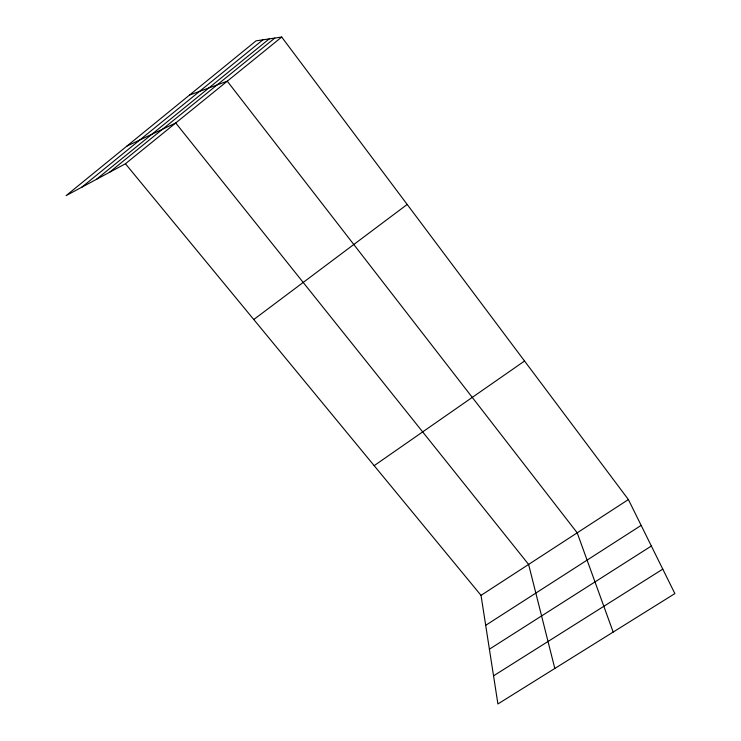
<?xml version="1.0" encoding="UTF-8"?>
<svg xmlns="http://www.w3.org/2000/svg" width="741" height="741" viewBox="0 0 741 741"><rect width="100%" height="100%" fill="white"/><g stroke="black" fill="none" stroke-linecap="round" stroke-linejoin="round"><path stroke-width="1.11" d="M81.806 187.195L262.879 39.838M96.45 179.322L269.224 38.893M109.409 172.366L274.818 38.069M125.442 163.761L281.7 37.05L628.387 499.554L674.875 593.597L497.915 703.95L481.029 595.366L125.442 163.761L66.125 195.615L256.062 40.838L281.7 37.05M253.755 319.51L407.189 204.46M374.159 465.654L524.545 361.024M481.029 595.366L628.387 499.554M485.688 625.321L641.15 525.378M489.393 649.19L651.358 546.024M493.543 675.838L662.778 569.134M126.896 146.088L175.728 122.978L528.611 564.429L554.814 668.465M189.52 95.061L227.265 81.195L577.202 532.825L613.168 632.073"/></g></svg>
